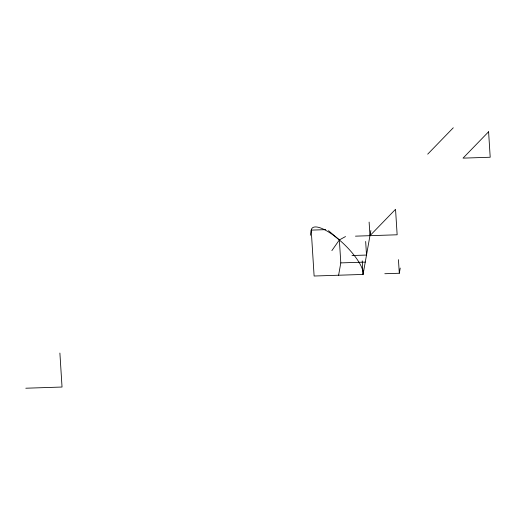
<?xml version="1.0" encoding="UTF-8"?>
<svg xmlns="http://www.w3.org/2000/svg" width="516" height="516" viewBox="0 0 516 516"><rect width="100%" height="100%" fill="white"/><g stroke="black" fill="none" stroke-linecap="round" stroke-linejoin="round"><path stroke-width="0.77" d="M310.31 235.283L311.225 230.117L325.719 229.646M338.606 275.234L340.805 262.896L339.36 239.953L328.486 230.665M370.888 230.51L363.064 274.435L314.115 276.021L311.225 230.117A34.74 10.61 44.1 0 1 339.354 239.953A34.74 10.61 44.1 0 1 363.064 274.428L362.213 260.844M384.807 273.725L399.3 273.254L400.223 268.081M331.872 250.628L339.341 239.94L345.514 236.56M427.706 154.155L453.28 127.781M355.472 236.154L397.146 234.786L395.54 209.303L369.966 235.677L369.114 222.086M352.022 255.53L366.515 255.059L365.663 241.469M340.805 262.896L365.263 262.096M25.8 388.219L62.036 387.032L59.895 353.06M398.449 259.664L399.3 273.254M488.594 131.767L463.026 158.135L490.2 157.245L488.594 131.767"/></g></svg>
